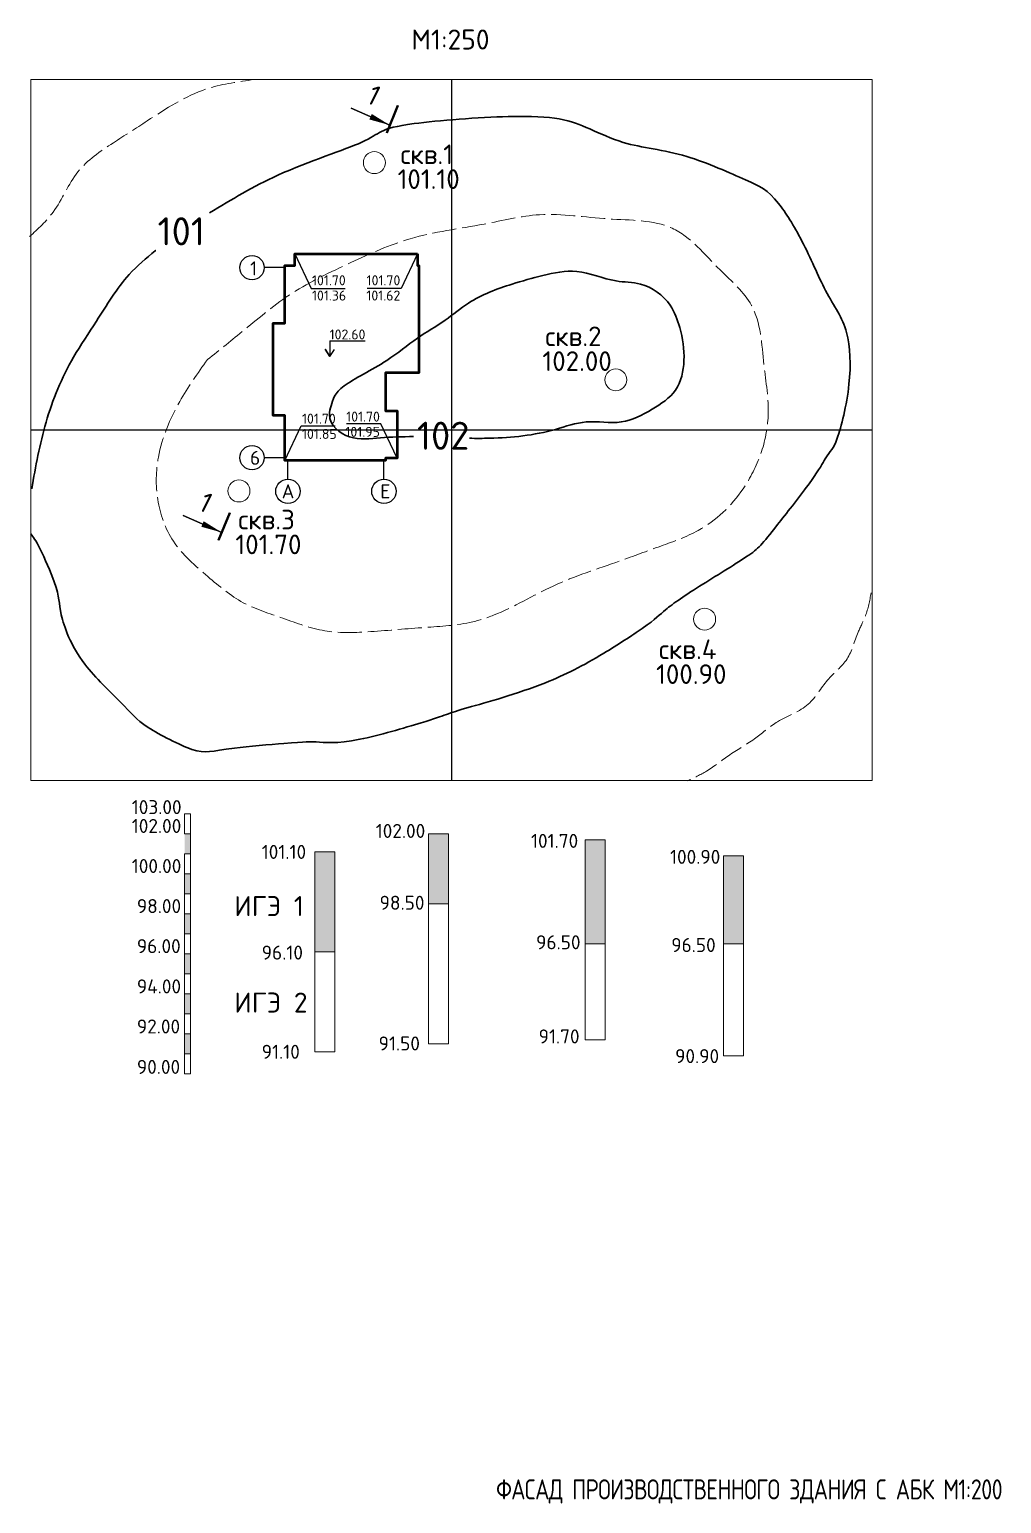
# Model space of a CAD drawing. Header units: millimetres. Extents: x -121275 to -95372, y 16759 to 40426.
# Drawn here: x -117299 to -116814, y 39181 to 39917 of the extents above; entities that cross this region are included whole.
import ezdxf

# ---------------------------------------------------------------- set-up
doc = ezdxf.new("R2010")
doc.units = ezdxf.units.MM
doc.header["$LTSCALE"] = 0.5
doc.linetypes.add('ACAD_ISO02W100', pattern=[15, 12, -3])
for name, color, linetype, lineweight in [('ТОЛСТЫЕ', 1, 'Continuous', 50), ('ТОЛСТЫЕ3', 7, 'Continuous', 50), ('ТОНКИЕе', 7, 'Continuous', 25)]:
    doc.layers.add(name, color=color, linetype=linetype, lineweight=lineweight)
doc.layers.add('тонкие', color=7, linetype='Continuous')
doc.layers.add('Штриховка', color=7, linetype='ACAD_ISO02W100')
doc.styles.add('Наклонный', font='isocpeur.ttf', dxfattribs={"height": 3.5})
doc.styles.add('Наклонный 5', font='isocpeur.ttf', dxfattribs={"oblique": 15, "height": 7})

msp = doc.modelspace()

# ---------------------------------------------------------------- hatches: boundary and pattern name
at = {"layer": 'тонкие', "lineweight": 15, "transparency": 33554687}
h = msp.add_hatch(color=256, dxfattribs=at)
h.dxf.hatch_style = 1
h.paths.add_polyline_path([(-117218.8, 39515.055), (-117221.8, 39515.055), (-117221.8, 39505.055), (-117218.8, 39505.055)])
h = msp.add_hatch(color=16, dxfattribs=at)
h.dxf.hatch_style = 1
h.paths.add_polyline_path([(-117146.784, 39497.055), (-117146.784, 39506.055), (-117156.784, 39506.055), (-117156.784, 39456.055), (-117146.784, 39456.055)])
h.paths.add_polyline_path([(-117090.092, 39515.055), (-117100.092, 39515.055), (-117100.092, 39480.055), (-117090.092, 39480.055)])
h.paths.add_polyline_path([(-117011.847, 39512.055), (-117021.847, 39512.055), (-117021.847, 39460.055), (-117011.847, 39460.055)])
h.paths.add_polyline_path([(-116942.779, 39504.055), (-116952.779, 39504.055), (-116952.779, 39460.055), (-116942.779, 39460.055)])
h = msp.add_hatch(color=256, dxfattribs=at)
h.dxf.hatch_style = 1
h.paths.add_polyline_path([(-117218.8, 39495.055), (-117221.8, 39495.055), (-117221.8, 39485.055), (-117218.8, 39485.055)])
h = msp.add_hatch(color=256, dxfattribs=at)
h.dxf.hatch_style = 1
h.paths.add_polyline_path([(-117218.8, 39475.055), (-117221.8, 39475.055), (-117221.8, 39465.055), (-117218.8, 39465.055)])
h = msp.add_hatch(color=256, dxfattribs=at)
h.dxf.hatch_style = 1
h.paths.add_polyline_path([(-117218.8, 39455.055), (-117221.8, 39455.055), (-117221.8, 39445.055), (-117218.8, 39445.055)])
h = msp.add_hatch(color=256, dxfattribs=at)
h.dxf.hatch_style = 1
h.paths.add_polyline_path([(-117218.8, 39435.055), (-117221.8, 39435.055), (-117221.8, 39425.055), (-117218.8, 39425.055)])
h = msp.add_hatch(color=256, dxfattribs=at)
h.dxf.hatch_style = 1
h.paths.add_polyline_path([(-117221.8, 39405.055), (-117218.8, 39405.055), (-117218.8, 39415.055), (-117221.8, 39415.055)])

# ---------------------------------------------------------------- linework, layer by layer
at = {"layer": 'ТОЛСТЫЕ', "lineweight": 15}
msp.add_lwpolyline([(-117298.565, 39891.701), (-116878.565, 39891.701), (-116878.565, 39541.701), (-117298.565, 39541.701), (-117298.565, 39891.701)], dxfattribs=at)
for centre in [(-117127.083, 39850.179), (-117006.563, 39741.73), (-117194.692, 39686.218), (-116962.254, 39622.207)]:
    msp.add_circle(centre, 5.493, dxfattribs=at)
at = {"layer": 'ТОЛСТЫЕ', "lineweight": 30}
for points, knots in [([(-117209.364, 39825.118), (-117198.392, 39831.733), (-117173.098, 39846.985), (-117121.78, 39862.602), (-117126.819, 39868.89), (-117041.239, 39875.342), (-117025.789, 39870.156), (-116999.876, 39857.857), (-116974.008, 39856.246), (-116938.161, 39839.768), (-116928.584, 39835.848), (-116912.849, 39811.29), (-116900.752, 39781.714), (-116889.956, 39769.194), (-116888.738, 39738.947), (-116897.057, 39706.38), (-116899.802, 39707.008), (-116906.522, 39693.942), (-116932.735, 39660.71), (-116935.427, 39656.58), (-116966.608, 39637.778), (-116983.078, 39626.501), (-116987.129, 39621.412), (-117016.956, 39601.985), (-117044.709, 39587.778), (-117091.211, 39575.301), (-117090.41, 39574.214), (-117141.66, 39559.197), (-117156.353, 39561.184), (-117162.346, 39560.858), (-117207.652, 39557.313), (-117212.789, 39553.349), (-117245.339, 39570.15), (-117249.099, 39576.861), (-117276.409, 39602.184), (-117285.422, 39628.482), (-117283.532, 39634.132), (-117295.066, 39660.457), (-117297.365, 39663.301), (-117298.55, 39664.767)], [399.9042075, 399.9042075, 399.9042075, 399.9042075, 484.9658577, 596.0011916, 722.2076984, 804.6679183, 939.1597506, 1006.5514584, 1113.0974139, 1205.8311569, 1296.1026926, 1353.7763554, 1417.0113558, 1494.9596578, 1562.402958, 1636.1987451, 1715.0713069, 1750.700862, 1786.7940086, 1858.5219403, 1926.0117657, 2003.3836224, 2067.754442, 2110.6823189, 2175.6530235, 2268.9029629, 2384.6175619, 2455.3981849, 2545.6735417, 2612.8151938, 2655.122144, 2726.1303904, 2786.7729852, 2856.2659049, 2910.8320616, 2984.343349, 3062.2915061, 3110.2700845, 3161.313988, 3161.313988, 3161.313988, 3161.313988]), ([(-117298.114, 39687.252), (-117296.122, 39698.429), (-117292.058, 39721.225), (-117280.343, 39749.495), (-117264.238, 39772.833), (-117252.81, 39792.417), (-117240.966, 39802.599), (-117236.288, 39806.279), (-117236.188, 39806.357)], [0, 0, 0, 0, 97.200142, 198.2478965, 258.7096659, 340.5312952, 390.3620581, 391.4407595, 391.4407595, 391.4407595, 391.4407595]), ([(-117147.024, 39733.507), (-117145.839, 39735.142), (-117142.512, 39739.731), (-117121.218, 39750.001), (-117106.66, 39762.395), (-117092.022, 39770.772), (-117078.054, 39782.508), (-117060.855, 39789.095), (-117042.796, 39793.953), (-117024.841, 39797.89), (-117009.238, 39790.311), (-116992.077, 39790.695), (-116979.253, 39781.368), (-116973.836, 39766.46), (-116971.509, 39751.977), (-116975.079, 39735.438), (-116988.822, 39726.554), (-117003.728, 39718.668), (-117020.963, 39722.322), (-117042.091, 39714.553), (-117061.783, 39712.412), (-117076.243, 39712.494), (-117079.616, 39712.513)], [0, 0, 0, 0, 39.0554924, 109.6530541, 163.8389041, 210.8518219, 252.0195964, 319.7909504, 365.3250233, 414.138826, 471.7757929, 506.8845153, 558.9582626, 593.5240871, 640.8091108, 684.8634036, 727.8796583, 775.381571, 825.3325044, 870.4880353, 965.1795522, 993.9921826, 993.9921826, 993.9921826, 993.9921826]), ([(-117107.527, 39713.419), (-117113.073, 39713.309), (-117123.865, 39713.094), (-117139.246, 39710.929), (-117152.006, 39720.691), (-117148.257, 39730.334), (-117147.024, 39733.507)], [1074.6671362, 1074.6671362, 1074.6671362, 1074.6671362, 1121.1030389, 1165.0254537, 1207.8777547, 1228.8969829, 1228.8969829, 1228.8969829, 1228.8969829])]:
    msp.add_open_spline(points, degree=3, knots=knots, dxfattribs=at)
at = {"layer": 'ТОЛСТЫЕ3', "color": 4}
msp.add_lwpolyline([(-117105.527, 39804.648), (-117105.527, 39798.855), (-117104.941, 39798.855), (-117104.914, 39798.855), (-117104.914, 39745.165), (-117121.504, 39745.165), (-117121.504, 39726.248), (-117115.712, 39726.248), (-117115.712, 39702.518), (-117121.504, 39702.518), (-117121.504, 39701.485), (-117171.799, 39701.485), (-117171.799, 39723.868), (-117177.592, 39723.868), (-117177.592, 39769.998), (-117171.799, 39769.998), (-117171.799, 39798.855), (-117166.812, 39798.855), (-117166.812, 39804.648), (-117105.527, 39804.648)], dxfattribs=at)
at = {"layer": 'ТОНКИЕе'}
for points in [[(-117088.565, 39891.701), (-117088.565, 39541.701)], [(-117115.305, 39878.744), (-117120.936, 39865.087), (-117119.359, 39868.911), (-117138.606, 39877.354), (-117119.359, 39868.911), (-117119.359, 39868.911), (-117119.359, 39868.911), (-117119.359, 39868.911)], [(-117166.812, 39804.648), (-117158.656, 39787.408), (-117141.616, 39787.408)], [(-117105.527, 39804.648), (-117113.683, 39787.408), (-117130.723, 39787.408)], [(-117171.799, 39797.746), (-117182.057, 39797.746)], [(-117149.314, 39761.151), (-117149.314, 39753.453), (-117151.593, 39757.03), (-117149.314, 39753.453), (-117147.035, 39756.814)], [(-117149.314, 39761.151), (-117131.648, 39761.151)], [(-117298.565, 39716.701), (-116878.565, 39716.701)], [(-117171.799, 39701.485), (-117163.643, 39718.726), (-117146.603, 39718.726)], [(-117115.712, 39702.518), (-117123.868, 39719.758), (-117140.908, 39719.758)], [(-117171.799, 39702.833), (-117182.057, 39702.833)], [(-117170.437, 39701.485), (-117170.437, 39692.281)], [(-117122.518, 39701.485), (-117122.518, 39692.281)], [(-117199.179, 39675.335), (-117204.811, 39661.678), (-117203.234, 39665.503), (-117222.481, 39673.945), (-117203.234, 39665.503), (-117203.234, 39665.503), (-117203.234, 39665.503), (-117203.234, 39665.503)]]:
    msp.add_lwpolyline(points, dxfattribs=at)
at = {"layer": 'ТОНКИЕе', "lineweight": 40}
for points in [[(-117120.936, 39865.087), (-117115.305, 39878.744)], [(-117204.811, 39661.678), (-117199.179, 39675.335)]]:
    msp.add_lwpolyline(points, dxfattribs=at)
at = {"layer": 'ТОНКИЕе'}
for points in [[(-117119.359, 39868.911, 0, 3, 0), (-117128.982, 39873.133, 3, 3, 0)], [(-117203.234, 39665.503, 0, 3, 0), (-117212.857, 39669.724, 3, 3, 0)]]:
    msp.add_lwpolyline(points, format="xyseb", dxfattribs=at)
at = {"layer": 'ТОНКИЕе', "const_width": 3}
for points in [[(-117128.982, 39873.133), (-117128.982, 39873.133)], [(-117212.857, 39669.724), (-117212.857, 39669.724)]]:
    msp.add_lwpolyline(points, dxfattribs=at)
at = {"layer": 'ТОНКИЕе', "lineweight": 15}
for points in [[(-117221.8, 39395.055), (-117218.8, 39395.055), (-117218.8, 39525.055)], [(-117221.8, 39515.055), (-117221.8, 39525.055), (-117218.8, 39525.055)], [(-117221.8, 39495.055), (-117221.8, 39505.055), (-117218.8, 39505.055), (-117218.8, 39515.055), (-117221.8, 39515.055)], [(-117100.092, 39414.055), (-117100.092, 39410.055), (-117090.092, 39410.055), (-117090.092, 39480.055), (-117100.092, 39480.055), (-117100.092, 39414.055), (-117100.092, 39480.055), (-117100.092, 39515.055), (-117090.092, 39515.055), (-117090.092, 39480.055)], [(-117021.847, 39412.055), (-117021.847, 39412.055), (-117011.847, 39412.055), (-117011.847, 39512.055), (-117021.847, 39512.055), (-117021.847, 39412.055)], [(-117021.847, 39512.055), (-117021.847, 39460.055), (-117011.847, 39460.055)], [(-117156.784, 39506.055), (-117146.784, 39506.055), (-117146.784, 39406.055), (-117156.784, 39406.055), (-117156.784, 39506.055)], [(-117156.784, 39506.055), (-117156.784, 39456.055), (-117146.784, 39456.055)], [(-116952.779, 39405.055), (-116952.779, 39404.055), (-116942.779, 39404.055), (-116942.779, 39460.055), (-116952.779, 39460.055), (-116952.779, 39404.055), (-116952.779, 39460.055), (-116952.779, 39504.055), (-116942.779, 39504.055), (-116942.779, 39460.055)], [(-117221.8, 39395.055), (-117221.8, 39495.055)], [(-117221.8, 39475.055), (-117221.8, 39485.055), (-117218.8, 39485.055), (-117218.8, 39495.055), (-117221.8, 39495.055)], [(-117146.784, 39407.055), (-117146.784, 39497.055)], [(-117221.8, 39455.055), (-117221.8, 39465.055), (-117218.8, 39465.055), (-117218.8, 39475.055), (-117221.8, 39475.055)], [(-117221.8, 39435.055), (-117221.8, 39445.055), (-117218.8, 39445.055), (-117218.8, 39455.055), (-117221.8, 39455.055)], [(-117221.8, 39415.055), (-117221.8, 39425.055), (-117218.8, 39425.055), (-117218.8, 39435.055), (-117221.8, 39435.055)], [(-117221.8, 39395.055), (-117221.8, 39405.055), (-117218.8, 39405.055), (-117218.8, 39415.055), (-117221.8, 39415.055)]]:
    msp.add_lwpolyline(points, dxfattribs=at)
at = {"layer": 'ТОНКИЕе'}
for centre in [(-117188.143, 39797.746), (-117188.143, 39702.833), (-117170.222, 39686.059), (-117122.303, 39686.059)]:
    msp.add_circle(centre, 6.085, dxfattribs=at)
at = {"layer": 'Штриховка', "lineweight": 15, "ltscale": 2}
for points in [[(-117299.214, 39813.249), (-117287.382, 39825.529), (-117275.094, 39845.542), (-117257.344, 39860.097), (-117240.505, 39871.013), (-117210.923, 39886.932), (-117188.623, 39891.48)], [(-117210.418, 39751.8), (-117191.855, 39766.771), (-117168.083, 39784.997), (-117138.867, 39800.237), (-117109.19, 39812.205), (-117072.222, 39819.49), (-117044.627, 39824.174), (-117010.263, 39822.092), (-116978.427, 39817.406), (-116954.477, 39796.592), (-116938.857, 39778.9), (-116932.609, 39749.24), (-116930.526, 39723.742), (-116943.022, 39687.317), (-116965.411, 39666.503), (-116984.154, 39658.698), (-117004.528, 39651.244), (-117037.851, 39638.756), (-117067.529, 39624.186), (-117079.504, 39620.543), (-117103.455, 39617.941), (-117130.529, 39615.86), (-117151.876, 39616.38), (-117172.703, 39622.625), (-117192.488, 39630.43), (-117210.191, 39643.439), (-117227.373, 39661.131), (-117235.183, 39681.945), (-117234.872, 39703.108), (-117224.249, 39730.858), (-117210.418, 39751.8)], [(-116879.12, 39635.328), (-116881.963, 39623.828), (-116885.619, 39615.71), (-116891.164, 39602.324), (-116900.904, 39591.724), (-116910.479, 39579.773), (-116925.796, 39570.958), (-116936.618, 39562.954), (-116949.605, 39554.518), (-116961.293, 39546.298), (-116970.6, 39541.539)]]:
    msp.add_spline(points, degree=3, dxfattribs=at)

# ---------------------------------------------------------------- texts
at = {"color": 0, "lineweight": 9, "insert": (-117066.316, 39192.601), "char_height": 10, "attachment_point": 1, "style": 'Наклонный 5'}
msp.add_mtext_dynamic_manual_height_columns('{\\Q0;\\W0.8;\\T0.95;ФАСАД ПРОИЗВОДСТВЕННОГО ЗДАНИЯ С АБК М1:200}', width=567.28075, gutter_width=35, heights=[0], dxfattribs=at)
at = {"layer": 'ТОНКИЕе', "lineweight": 15, "attachment_point": 1, "style": 'Наклонный'}
for s, width, gutter_width, insert, char_height in [('М1:250', 38.68182, 17.5, (-117108.652, 39916.68), 10), ('скв.1 ', 6.88121, 24.5, (-117114.046, 39859.251), 9.8), ('101.10', 6.88121, 24.5, (-117115.509, 39846.856), 9.8), ('101', 27.4362, 24.5, (-117235.285, 39822.897), 14), ('скв.2 ', 6.88121, 24.5, (-117041.745, 39768.355), 9.8), ('102.00', 6.88121, 24.5, (-117043.207, 39755.96), 9.8), ('102', 27.4362, 24.5, (-117105.809, 39720.801), 14), ('скв.3 ', 6.88121, 24.5, (-117194.986, 39676.825), 9.8), ('101.70', 6.88121, 24.5, (-117196.449, 39664.43), 9.8), ('скв.4 ', 6.88121, 24.5, (-116985.008, 39612.05), 9.8), ('100.90', 6.88121, 24.5, (-116986.471, 39599.655), 9.8), ('103.00', 14.18356, 17.5, (-117248.174, 39531.833), 7), ('102.00', 14.18356, 17.5, (-117248.174, 39522.408), 7), ('102.00', 14.18356, 17.5, (-117126.412, 39519.925), 7), ('101.10', 14.18356, 17.5, (-117183.305, 39509.446), 7), ('101.70', 14.18356, 17.5, (-117048.902, 39514.964), 7), ('100.00', 14.18356, 17.5, (-117248.169, 39502.408), 7), ('100.90', 14.18356, 17.5, (-116979.515, 39506.997), 7), ('98.00', 14.18356, 17.5, (-117245.627, 39482.408), 7), ('ИГЭ 1', 42.14139, 17.5, (-117197.018, 39483.926), 10), ('98.50', 14.18356, 17.5, (-117124.464, 39484.078), 7), ('96.00', 14.18356, 17.5, (-117245.627, 39462.408), 7), ('96.10', 14.18356, 17.5, (-117183.305, 39459.179), 7), ('96.50', 14.18356, 17.5, (-117046.348, 39464.318), 7), ('96.50', 14.18356, 17.5, (-116978.891, 39462.958), 7), ('94.00', 14.18356, 17.5, (-117245.627, 39442.3), 7), ('ИГЭ 2', 42.14139, 17.5, (-117197.018, 39435.724), 10), ('92.00', 14.18356, 17.5, (-117245.627, 39422.279), 7), ('91.50', 14.18356, 17.5, (-117124.945, 39413.798), 7), ('91.70', 14.18356, 17.5, (-117045.081, 39417.321), 7), ('91.10', 14.18356, 17.5, (-117183.305, 39409.643), 7), ('90.90', 14.18356, 17.5, (-116976.96, 39407.481), 7), ('90.00', 14.18356, 17.5, (-117245.627, 39402.084), 7)]:
    msp.add_mtext_dynamic_manual_height_columns(s, width=width, gutter_width=gutter_width, heights=[0], dxfattribs=dict(at, insert=insert, char_height=char_height))
at = {"layer": 'ТОНКИЕе', "char_height": 10, "attachment_point": 1, "rotation": 333.457295, "style": 'Наклонный'}
for insert in [(-117127.283, 39889.497), (-117211.158, 39686.088)]:
    msp.add_mtext_dynamic_manual_height_columns('1', width=5.2012, gutter_width=17.5, heights=[0], dxfattribs=dict(at, insert=insert))
at = {"layer": 'ТОНКИЕе', "style": 'Наклонный'}
for s, width, insert, char_height, attachment_point in [('1', 1.38298, (-117189.109, 39800.891), 7, 1), ('101.70', 59.46591, (-117158.211, 39793.923), 5, 1), ('101.70', 59.46591, (-117114.128, 39793.923), 5, 3), ('101.36', 59.46591, (-117158.211, 39786.309), 5, 1), ('101.62', 59.46591, (-117114.128, 39786.309), 5, 3), ('102.60', 4.86118, (-117149.418, 39766.878), 5, 1), ('101.70', 59.46591, (-117163.199, 39719.824), 5, 7), ('101.70', 59.46591, (-117124.313, 39720.856), 5, 9), ('101.85', 59.46591, (-117163.199, 39712.21), 5, 7), ('101.95', 59.46591, (-117124.313, 39713.243), 5, 9), ('6', 7, (-117189.109, 39706.263), 7, 1), ('А', 7, (-117173.317, 39689.548), 7, 1), ('Е', 7, (-117124.174, 39689.548), 7, 1)]:
    msp.add_mtext_dynamic_manual_height_columns(s, width=width, gutter_width=17.5, heights=[0], dxfattribs=dict(at, insert=insert, char_height=char_height, attachment_point=attachment_point))

doc.saveas('drawing.dxf')
